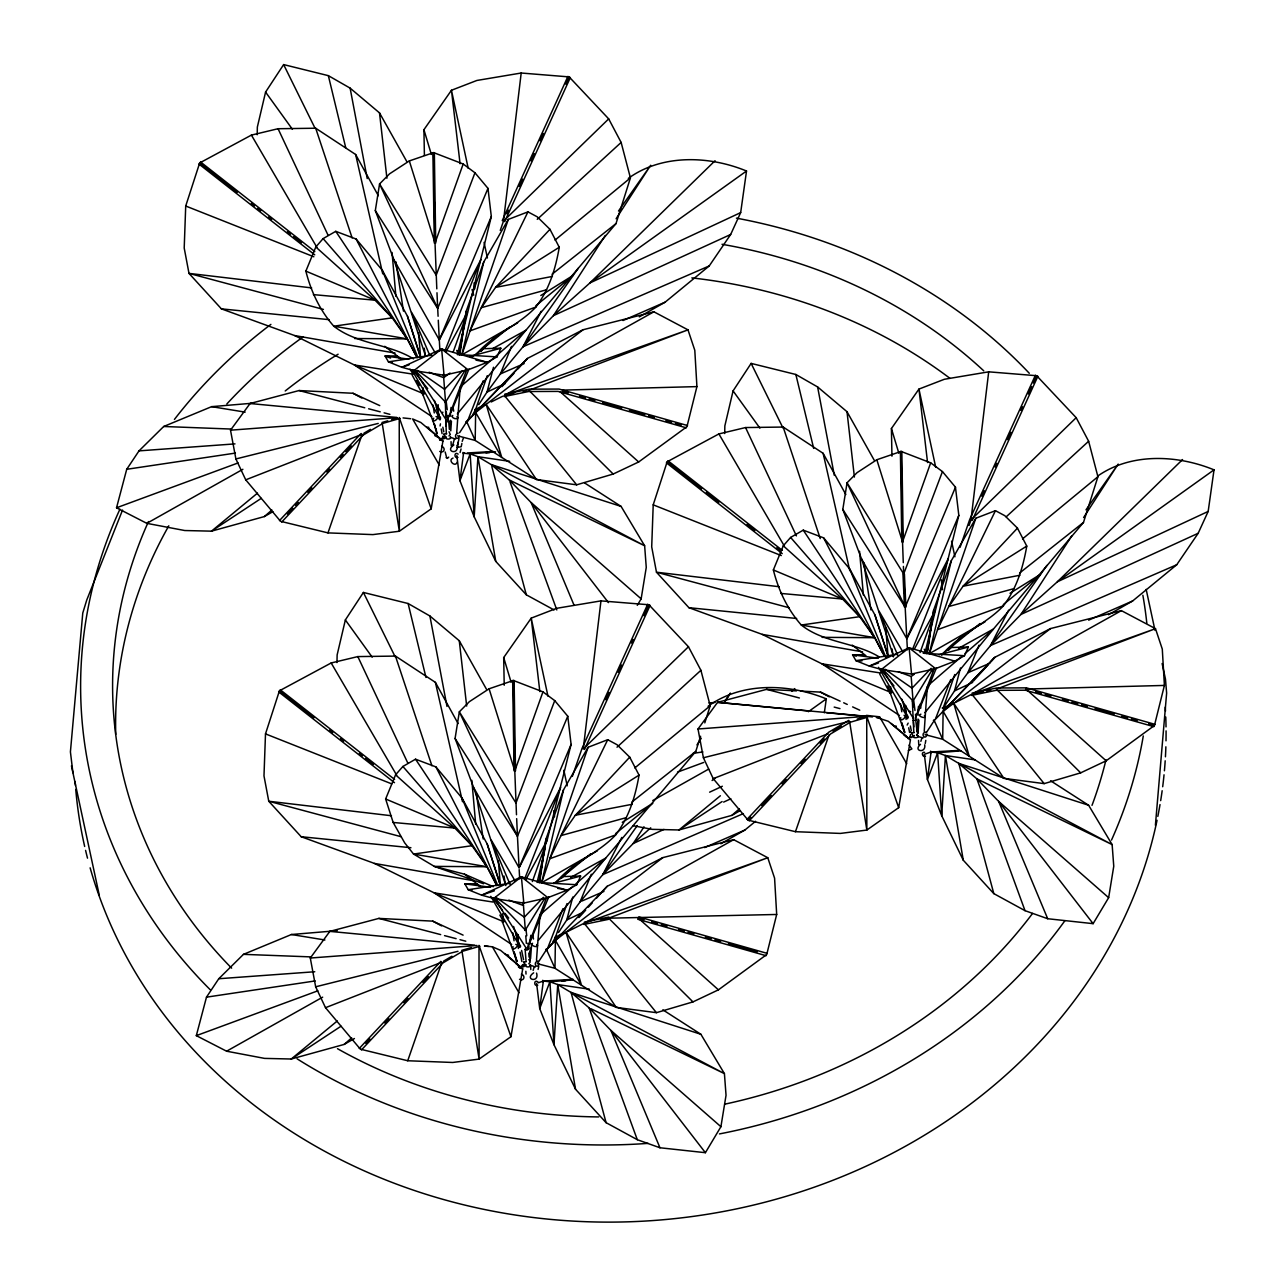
<?xml version="1.0" encoding="UTF-8"?>
<svg xmlns="http://www.w3.org/2000/svg" width="1285" height="1285" viewBox="0 0 1285 1285"><rect width="100%" height="100%" fill="white"/><g stroke="black" fill="none" stroke-linecap="round" stroke-linejoin="round"><path stroke-width="1.5" d="M457.781 447.18L457.846 442.409M518 368.859L527.396 358.451L475.643 412.485L475.193 440.434L536.407 479.53L576.66 484.814L613.186 474.036L638.661 461.974L686.945 426.684L696.92 386.608L694.799 350.291L687.989 329.86L653.888 311.805L583.053 329.747L527.396 358.451L466.728 421.721L459.612 432.676M990.88 661.727L994.895 657.277L943.126 711.296L942.692 739.26L1003.906 778.357L1044.159 783.625L1080.685 772.847L1106.16 760.8L1154.428 725.511L1164.403 685.435L1162.299 649.118L1155.488 628.67L1121.387 610.632L1050.552 628.558L994.895 657.277L942.499 711.906M528.745 963.766L530.079 962.369L529.95 951.478L529.709 956.683M257.193 134.732L257.353 127.054L265.577 92.086L283.632 64.587L328.35 75.654L350.114 88.119L379.509 112.887L406.767 161.492M336.959 662.578L337.136 654.916L345.36 619.948L363.398 592.449L408.116 603.516L429.897 615.981L459.275 640.749L486.533 689.354M724.692 433.543L724.852 425.881L733.076 390.897L751.131 363.398L795.849 374.481L817.613 386.946L847.008 411.714L874.266 460.303M450.039 428.226L450.184 423.616L450.039 429.575M378.336 195.722L355.624 154.489L315.692 128.227L278.058 128.725L251.41 135.102L199.673 162.954L185.715 206.018L184.205 248.037L188.991 273.384L221.405 308.866L294.715 335.578L354.435 365.004L423.6 393.724L423.118 387.813M458.102 723.583L435.39 682.351L395.459 656.089L357.824 656.587L331.177 662.964L279.439 690.8L265.497 733.88L263.987 775.899L268.758 801.246L301.188 836.728L374.481 863.44L434.201 892.866L503.383 921.586L502.724 913.699M845.835 494.532L823.123 453.316L783.175 427.054L745.557 427.552L718.893 433.928L667.172 461.765L653.214 504.844L651.704 546.864L656.474 572.211L688.905 607.693L762.214 634.388L821.934 663.815L891.099 692.535M522.481 964.617C522.256 970.207 527.38 963.798 523.621 962.674M529.805 957.437L530.287 948.057M931.946 752.319L930.565 751.195L930.902 752.882M450.264 424.885L450.521 420.195M917.747 723.712L918.02 719.022M450.778 430.877L451.437 421.239M456.721 432.531L457.765 417.978M495.56 451.838L470.133 453.91L474.197 516.843L459.934 480.702L463.564 453.203L470.133 453.91L477.94 456.705L474.197 516.843L495.769 561.384L526.32 594.81L554.06 609.941M530.56 958.738L531.604 944.17M536.487 960.393L537.532 945.84M538.27 982.784L543.346 981.065L549.9 981.772L557.722 984.567L553.98 1044.705L575.535 1089.246L606.086 1122.672L637.296 1139.699L659.96 1147.762L705.401 1152.693L720.917 1126.704L726.041 1095.286L724.419 1073.634L700.887 1034.28L662.835 1009.817M918.277 729.703L918.936 720.066M924.22 731.342L927.256 686.816M961.1 750.825L937.632 752.737L941.696 815.67L927.433 779.513L924.317 754.311L931.063 752.014L937.632 752.737L945.439 755.532L941.696 815.67L963.268 860.195L993.819 893.621L1025.012 910.663L1047.693 918.727L1093.117 923.658L1108.65 897.669L1113.758 866.251L1112.135 844.598L1088.604 805.245L1050.568 780.766M452.77 415.408C449.878 417.127 456.657 420.291 457.765 417.914L460.11 388.552M532.536 943.27C529.645 944.989 536.439 948.153 537.548 945.776L539.877 916.414M1155.408 825.259L1166.635 693.097L1165.479 679.122L1162.122 663.526M917.811 733.317L917.683 722.427L917.811 733.317L916.815 734.827M500.267 230.4L503.479 221.116L521.196 73.02L569.159 76.907L608.688 118.879L621.137 142.442L630.421 177.908L615.997 223.606L525.934 330.229L457.348 413.947M600.962 600.882L583.261 748.978L688.455 646.74L648.925 604.769L600.962 600.882L556.678 608.303L531.219 618.133L503.688 657.567L504.218 685.226M971.219 517.967L988.695 371.831L1036.658 375.718L1076.188 417.689L1088.636 441.253L1097.92 476.719L1083.496 522.417L993.433 629.04L924.847 712.757M446.313 433.688L445.333 401.82L446.28 402.173L447.244 409.754M446.28 402.173L444.867 402.398M447.967 415.44L448.513 421.657L445.622 421.898L446.505 420.291M525.661 929.665L525.179 930.533L525.099 929.665M526.079 961.549L525.131 949.342L526.288 948.153M527.75 943.302C530.384 945.632 528.312 952.667 525.131 949.262M913.812 732.514L912.35 700.984M639.304 316.881L665.116 302.184L709.224 265.947L730.667 234.48L740.674 212.603L746.521 171.017C709.304 155.646 662.064 153.895 628.317 178.374M824.344 712.741L826.303 698.879C789.07 683.508 741.847 681.757 708.099 706.236M1108.521 614.712L1132.615 600.995L1176.723 564.758L1198.166 533.291L1208.173 511.43L1214.02 469.844C1177.462 454.81 1130.977 452.561 1097.535 476.189M450.521 411.168L451.067 407.409M530.03 940.909L530.833 935.255M918.02 709.979L918.566 706.22M459.821 354.708L466.182 311.291L483.738 262.012L508.314 219.414L527.958 211.864L537.275 216.86L549.964 229.308L559.264 247.266C555.618 268.661 549.177 289.559 535.893 307.051C518.016 326.053 492.396 334.694 475.659 354.997M539.604 882.57L545.948 839.153L563.505 789.873L588.096 747.276L607.725 739.71L617.041 744.722L629.73 757.17L639.047 775.128C635.384 796.523 628.959 817.421 615.66 834.913C598.344 853.577 573.255 861.849 556.855 881.51M927.32 653.535L933.665 610.118L951.237 560.838L975.813 518.24L995.457 510.675L1004.774 515.671L1017.463 528.119L1026.763 546.093C1023.117 567.472 1016.676 588.385 1003.392 605.877C984.936 625.201 958.819 634.244 941.744 655.157M379.766 405.61L352.973 393.274L299.084 390.544L250.061 403.522L230.513 430.186L235.894 458.954L245.724 479.835L280.58 521.308L327.964 532.889L372.907 534.608L399.346 531.235L431.182 508.844L442.939 441.028L427.985 427.825M463.114 935.127L432.74 921.136L378.85 918.406L329.827 931.384L310.295 958.032L315.66 986.8L325.507 1007.697L360.362 1049.17L407.731 1060.751L452.689 1062.47L479.112 1059.097L510.948 1036.706L522.706 968.89L504.876 953.534M796.523 690.88L766.583 689.354L717.56 702.349L698.012 728.997L703.393 757.764L713.223 778.646L748.079 820.135L795.463 831.7L840.406 833.419L866.845 830.062L898.681 807.655L910.439 739.855L891.164 723.423M459.452 354.307L463.724 326.936M539.218 882.169L543.507 854.798M530.191 964.73C532.102 967.685 523.525 967.621 526.224 964.778M926.951 653.133L931.223 625.763M425.48 355.833L393.965 259.859L375.316 210.595L379.557 183.948L389.564 173.828L409.321 160.93L433.623 152.61L463.178 163.998L474.952 172.768L487.979 188.365L491.32 216.555L457.332 354.612M459.211 354.837L466.182 311.291M505.856 885.574L473.731 787.721L455.083 738.457L459.339 711.81L469.346 701.69L489.087 688.792L513.39 680.472L542.945 691.86L554.735 700.614L567.761 716.227L571.102 744.4L547.169 840.085L532.359 881.558M538.993 882.699L545.948 839.153M893.589 656.539L861.448 558.67L842.815 509.422L847.056 482.774L857.063 472.655L876.82 459.741L901.122 451.437L930.677 462.825L942.451 471.579L955.478 487.192L958.819 515.365L924.831 653.439M926.71 653.663L933.665 610.118M637.264 605.347L641.151 598.842L646.259 567.424L644.636 545.772L621.105 506.418L584.723 483.015M457.749 444.69L458.986 438.49M476.607 409.481L474.856 409.738L475.948 408.614M556.421 937.151L554.767 937.745L555.714 936.476M925.248 743.517L925.81 740.385M442.811 436.193C441.751 442.233 447.887 436.531 443.839 434.812M462.198 441.381L463.291 438.346M538.094 969.436L538.752 966.352M517.646 322.904L461.829 354.885L483.738 262.012M597.413 850.766L541.595 882.747L563.505 789.873M985.145 621.731L929.328 653.696L951.237 560.838M537.098 882.474L545.338 847.795M422.669 393.997L434.442 425.03M502.435 921.859L517.052 961.678M890.168 692.808L904.785 732.627M776.686 914.47L766.711 954.546L718.427 989.836L692.968 1001.898L656.426 1012.676L616.19 1007.392L554.975 968.296L537.355 963.67L546.51 949.583L607.179 886.313L662.835 857.609L733.655 839.667L767.771 857.721L774.582 878.153L776.686 914.47L608.656 918.197L601.107 919.771M493.488 367.269L487.015 392.086L478.775 404.63M572.757 897.042L566.781 919.948L558.541 932.492M960.489 667.991L954.514 690.912L943.19 708.147L953.647 702.622M272.934 511.639L264.357 516.57L211.479 531.155L184.751 530.528L146.827 523.348L116.533 507.784L126.717 469.298L139.005 450.874L163.709 426.491L211.639 406.654L253.45 403.137M354.419 1038.521L344.139 1044.432L291.245 1059.017L264.533 1058.39L226.61 1051.21L196.316 1035.646L206.483 997.16L218.771 978.736L243.475 954.353L291.406 934.516L337.216 930.677M452.513 445.718L454.312 439.374M460.078 452.497L461.058 448.979M533.147 970.384L534.094 967.236M920.863 741.333L921.811 738.2M927.24 734.297C924.943 741.541 919.723 732.691 926.18 731.984M538.399 940.251L605.717 858.091L695.763 751.468L700.582 736.225M704.79 722.893L710.187 705.77L700.903 670.304L688.455 646.74M518.481 967.075L518.594 966.063M457.235 462.118C455.42 467.997 447.196 460.03 453.059 458.07M461.829 354.885L508.314 219.414M541.595 882.747L588.096 747.276M929.328 653.696L975.813 518.24M472.96 414.284L475.691 409.337L487.24 375.718M552.727 942.146L555.457 937.199L567.022 903.58M943.19 708.147L954.739 674.545M327.964 532.889L362.161 434.282L245.724 479.835M407.731 1060.751L441.928 962.144L325.507 1007.697M572.355 776.365L582.009 748.464L647.704 604.223M795.463 831.7L829.002 734.988M960.072 547.33L969.741 519.429L1035.437 375.188M969.051 525.501L970.978 519.927L1076.188 417.689M463.178 163.998L435.021 243.042L436.804 288.852M542.945 691.86L514.787 770.904L516.49 814.754M930.677 462.825L902.52 541.852L903.275 562.653M910.503 734.506C908.559 740.224 915.257 736.819 911.659 733.623M453.268 351.817L467.403 312.223L446.088 351.704M920.092 652.523L934.902 611.034L914.518 648.813M474.952 172.768L436.193 275.167L379.557 183.948L437.687 308.384L438.089 316.271M554.735 700.614L515.976 803.029L459.339 711.81L517.453 836.246L519.076 867.777L560.662 787.4L524.714 878.699M942.451 471.579L903.692 573.993L904.576 593.525M470.133 453.91L459.934 480.702L456.817 455.5M549.9 981.772L539.716 1008.564L553.98 1044.705L549.9 981.772L573.383 979.861M937.632 752.737L927.433 779.513L931.063 752.014L958.819 750.408M447.742 419.408L466.921 369.373M527.509 947.27L546.703 897.219M915.241 718.235L934.42 668.184M467.419 421.528L483.176 380.826M547.201 949.39L562.942 908.688M935.641 718.508L950.675 679.653M444.931 350.837L480.895 259.538L439.309 339.915L439.92 350.966M912.43 649.648L948.394 558.365L906.808 638.741L907.419 649.792M122.541 510.081L86.721 600.111L82.77 613.025L70.418 751.853L72.924 772.735M511.526 346.356L500.379 373.951L487.015 392.086L505.182 383.572M583.133 912.286L566.781 919.948L580.145 901.813L591.293 874.218M979.025 645.182L967.878 672.762L954.514 690.912L972.681 682.399M413.513 358.852C388.423 343.529 357.198 344.492 333.795 326.197C319.933 310.536 310.938 291.326 305.862 271.135L315.805 246.977L323.113 238.608L335.754 231.332L356.122 239.042L382.223 270.155L407.441 316.158L420.661 357.439M474.085 880.402L434.346 866.395L413.561 854.059L404.679 842.864L393.162 822.464L385.629 798.997L395.571 774.823L402.896 766.47L415.537 759.194L435.904 766.904L461.99 798.017L487.208 844.02L500.427 885.301M879.213 656.892C854.654 642.034 824.087 643.078 801.294 625.024C787.432 609.363 778.437 590.136 773.361 569.962L783.288 545.788L790.612 537.435L803.253 530.143L823.621 537.853L849.722 568.982L874.94 614.985L888.16 656.266M450.746 413.095L469.009 368.956M529.757 942.788L548.791 896.818M918.245 711.906L936.508 667.766M375.316 210.595L437.687 308.384L487.979 188.365M455.083 738.457L517.453 836.246L567.761 716.227M861.448 558.67L906.808 638.741L905.17 607.195L955.478 487.192M393.965 259.859L439.309 339.915L491.32 216.555M571.102 744.4L519.076 867.777L473.731 787.721M906.808 638.741L958.819 515.365M401.514 359.254L396.744 355.913L385.066 356.009L388.455 361.856L401.868 367.301L413.947 370.61L444.048 375.236L468.061 369.823L487.336 362.322L496.99 356.893L500.861 348.235L483.449 348.685L472.318 356.796M479.69 885.991L476.51 883.775L464.849 883.871L468.222 889.718L481.65 895.163L493.713 898.472L523.814 903.098L547.828 897.669L567.119 890.184L576.756 884.739L580.627 876.081L563.215 876.547L553.674 883.502M864.227 654.724L852.565 654.836L855.955 660.683L869.367 666.112L881.446 669.437L911.547 674.047L935.56 668.634L954.835 661.133L964.489 655.703L968.36 647.046L950.948 647.495L941.391 654.467M502.242 220.602L567.938 76.361M506.804 213.808L508.474 210.162M519.285 186.437L522.61 179.129M530.914 160.882L534.239 153.574M540.053 140.804L543.378 133.495M565.834 84.216L569.159 76.907M504.716 221.63L570.379 77.453M605.701 699.683L609.026 692.39M618.165 672.312L621.49 665.004M631.465 643.094L633.136 639.448M643.946 615.724L648.925 604.769M584.498 749.476L650.146 605.315M981.788 496.203L984.278 490.725M995.088 467.001L996.758 463.339M1007.552 439.615L1010.877 432.306M1020.852 410.413L1022.523 406.751M1028.337 393.981L1031.662 386.673M1033.333 383.026L1036.658 375.718M972.215 520.441L1037.878 376.264M513.068 946.708C510.948 952.715 521.003 944.925 515.799 944.363M900.801 717.656C898.633 723.118 907.997 717.11 904.062 715.247M527.958 211.864L469.957 330.887L535.893 307.051M607.725 739.71L549.739 858.749L615.66 834.913M995.457 510.675L937.456 629.698L1003.392 605.877M524.168 363.575L500.379 373.951L523.043 346.725L541.13 311.323M580.145 901.813L602.826 874.587L621.812 837.418M989.836 663.205L967.878 672.762L990.542 645.536L1008.629 610.15M459.532 436.161C456.817 442.104 452.786 434.33 458.135 433.173M539.298 964.023C536.584 969.966 532.568 962.192 537.901 961.035M525.87 879.566L547.169 840.085M448.722 457.123L447.501 458.327L446.216 457.653M465.989 368.811L445.558 402.237L445.847 406.044M494.516 897.717L525.324 930.083L544.744 898.343M932.476 669.308L913.057 701.048L913.49 706.766M932.187 671.509L934.227 668.28M605.299 235.444L553.433 315.644L523.043 346.725L709.224 265.947M616.109 218.739L650.676 165.267L618.487 211.045M644.01 826.801L633.216 843.506L602.826 874.587L743.372 813.598M696.952 744.931L701.273 738.249M725.045 701.481L730.458 693.129L724.708 701.305M1071.722 535.925L1020.933 614.455L990.542 645.536L1176.723 564.758M1083.608 517.55L1118.175 464.094L1085.986 509.856M926.083 733.06L933.215 722.106M443.823 436.691L439.695 440.096M523.589 964.553L519.461 967.958M433.72 418.219C429.913 424.837 441.494 417.641 436.033 416.501M424.403 155.389L423.922 129.705L451.453 90.271L476.896 80.457L521.196 73.02M891.951 456.175L891.421 428.531L918.952 389.082L944.395 379.268L988.695 371.831M523.043 346.725L578.234 268.26M602.826 874.587L637.312 825.532M990.542 645.536L1046.889 565.432M519.525 945.053C517.245 949.294 522.593 946.997 519.734 944.909M426.829 427.198L428.692 427.295L428.531 428.756M506.595 955.06L508.458 955.157L508.298 956.618M894.328 726.025L896.175 726.105L896.288 727.519M501.889 386.721L513.968 373.325M578.973 917.554L585.687 910.117M588.369 907.146L592.401 902.68M596.433 898.215L607.179 886.313M910.696 736.466L908.093 738.602M973.42 681.082L988.181 664.714M549.964 229.308L495.576 287.39L481.393 307.661L546.575 289.767M279.488 520.57L361.085 433.511M287.39 514.064L292.819 508.25M295.534 505.358L298.265 502.451M307.774 492.3L311.853 487.947M326.808 471.997L329.522 469.089M340.396 457.492L343.127 454.585M345.842 451.677L351.271 445.879M281.688 522.063L363.221 435.053M629.73 757.17L575.343 815.252L561.176 835.523L626.341 817.629M359.27 1048.431L440.851 961.373M365.791 1043.372L369.871 1039.019M384.825 1023.069L388.905 1018.716M403.859 1002.75L407.939 998.397M422.893 982.447L428.339 976.648M361.454 1049.925L443.004 962.899L462.712 951.221L479.851 946.258M1017.463 528.119L963.075 586.217L948.892 606.472L1014.074 588.594M746.987 819.38L828.584 732.322L848.71 720.387M748.079 820.135L750.809 817.228M761.684 805.631L771.193 795.479M782.067 783.866L786.147 779.513M801.101 763.563L805.181 759.21M820.135 743.244L824.215 738.907M749.187 820.874L830.56 733.96L850.445 722.17L867.568 717.223M483.449 348.685L480.831 351.431L494.083 337.505M950.948 647.495L948.33 650.258L961.582 636.332M561.898 877.88L573.865 865.367M462.263 370.899L444.562 389.323L445.558 402.237L414.734 369.855M543.394 897.332L524.344 917.185L525.324 930.083M931.111 668.296L912.061 688.15L913.057 701.048L882.233 668.666M583.053 329.747L475.643 412.485L466.728 421.721L475.193 440.434L457.572 435.808M1044.159 783.625L971.845 694.237L953.727 703.264L943.126 711.296L934.227 720.532L942.692 739.26L925.071 734.635M440.064 425.977L440.466 423.857M715.054 160.721L589.879 282.973L553.433 315.644L730.667 234.48M791.978 691.362L794.821 688.583M1182.553 459.548L1057.378 581.784L1020.933 614.455L1198.166 533.291M503.479 221.116L608.688 118.879M920.51 744.32C912.559 751.227 926.196 753.829 924.734 744.834M537.242 219.333L621.137 142.442M617.009 747.195L700.903 670.304M1006.219 516.795L1088.636 441.253M650.708 827.813L633.216 843.506L663.96 829.419M264.357 516.57L271.874 510M344.139 1044.432L351.656 1037.862M633.296 825.757L652.25 829.355L678.978 829.965L731.856 815.381L739.373 808.827M460.319 386.881L525.934 330.229L492.685 348.62M540.102 914.743L572.901 886.409M575.889 883.839L605.717 858.091L570.701 877.446M927.818 685.708L962.128 656.089M965.099 653.503L993.433 629.04L958.433 648.411M446.457 436.916C443.759 439.775 452.32 439.823 450.425 436.868M555.056 240.07L630.421 177.908M257.498 493.119L211.479 531.155L261.224 498.371M634.822 767.932L710.187 705.77M337.264 1020.981L291.245 1059.017L341.007 1026.233M1022.555 538.881L1097.92 476.719M720.387 795.752L678.978 829.965L722.09 801.551M720.805 843.763L744.882 830.046L755.532 821.292M483.08 348.685L509.438 327.209M535.813 305.75L573.014 275.456L540.808 295.518M562.846 876.531L590.763 853.818M615.579 833.612L652.796 803.318L622.277 822.32M950.579 647.495L980.037 623.514M1003.296 604.576L1040.513 574.283L1010.01 593.268M552.084 274.219L615.997 223.606M631.851 802.081L695.763 751.468M1019.583 573.046L1083.496 522.417M413.947 370.61L441.622 348.974L487.336 362.322L475.98 360.137M493.713 898.472L521.405 876.836L567.119 890.184L557.642 888.353M881.446 669.437L909.121 647.785L954.835 661.133M910.358 731.599L911.226 732.739L914.261 732.595M733.655 839.667L584.129 923.272L566.01 932.3L581.511 985.322L555.409 940.347L554.975 968.296L546.51 949.583L555.409 940.347L662.835 857.609M955.317 702.044L1050.552 628.558M450.039 373.036L443.678 377.661L429.029 372.248M898.36 671.75L911.177 676.488L914.358 674.175M746.521 171.017L589.879 282.973L740.674 212.603M712.083 780.509L715.343 778.18M808.345 711.713L826.303 698.879M1214.02 469.844L1057.378 581.784L1208.173 511.43M559.264 247.266L495.576 287.39L552.422 276.42M639.047 775.128L575.343 815.252L632.188 804.282M1026.763 546.093L963.075 586.217L1019.921 575.246M453.878 444.947C443.951 451.822 459.661 455.484 456.866 445.317M533.66 972.809C523.637 979.829 539.668 983.202 536.568 973.114M467.001 422.637L465.796 421.865L467.563 420.805M546.767 950.498L545.659 949.422L547.442 948.876M363.816 433.286L370.449 429.351M363.061 435.149L382.946 423.359L400.069 418.396M443.582 961.148L451.886 956.233M832.969 731.133L841.273 726.202M907.13 725.061L908.158 723.118M731.856 815.381L740.433 810.466M146.827 523.348L242.881 469.298M652.748 800.555L708.645 769.105M226.61 1051.21L322.663 997.16M576.66 484.814L504.346 395.411L653.888 311.805M973.596 693.258L1121.387 610.632M475.691 409.337L484.397 404.727M555.457 937.199L564.179 932.589M914.454 735.486C909.941 738.971 922.004 737.959 916.96 735.277M491.175 401.98L502.708 396.23M709.625 792.17L722.347 786.243M468.061 369.823L441.622 348.974L401.868 367.301L409.16 364.795M935.56 668.634L909.121 647.785L869.367 666.112L878.474 662.996M547.828 897.669L521.405 876.836L481.65 895.163L494.388 890.794M723.632 802.097L730.86 798.772M623.016 320.527L665.116 302.184M1088.684 620.141L1132.615 600.995M581.976 901.01L603.95 891.437M704.614 847.586L744.882 830.046M423.713 392.825L424.419 393.708L422.829 394.72L412.148 375.075M891.212 691.635L891.918 692.535L890.103 693.274M503.479 920.686L504.186 921.57L502.387 922.325M713.223 778.646L827.797 733.815M528.874 390.335L687.989 329.86L504.346 395.411M998.252 688.455L1155.488 628.67L973.725 693.563M116.533 507.784L238.062 462.953M677.516 772.124L703.698 762.455M196.316 1035.646L317.829 990.815M457.99 457.396C453.653 459.082 454.264 450.842 458.167 454.119M925.489 756.222C922.261 757.845 920.831 751.307 924.686 752.319M537.773 985.258C533.42 986.944 534.03 978.704 537.933 981.981M934.243 721.592L933.392 720.387L934.902 719.471M387.797 420.805L382.079 422.46L399.346 531.235L399.233 417.497L431.182 508.844M391.604 419.697L397.322 418.043M857.207 719.07L866.732 716.323L872.467 716.934M471.386 947.559L461.845 950.322L479.112 1059.097L479 945.358L510.948 1036.706M469.796 356.443L500.861 348.235M939.239 654.74L968.36 647.046M553.449 883.277L580.627 876.081M446.762 433.768L443.727 433.912M235.894 458.954L378.224 423.424M703.393 757.764L849.578 721.287L866.845 830.062L866.732 716.323L717.56 702.349L808.747 710.99M315.66 986.8L458.006 951.285M504.636 394.238L529.195 389.162L559.039 389.066L687.523 425.544M510.016 394.238L513.791 393.467M523.22 391.507L526.995 390.736M504.073 396.583L528.569 391.523L558.092 391.411L686.351 427.841M972.135 693.065L996.694 687.989L1026.378 687.861M973.741 693.836L983.17 691.892M986.944 691.105L990.719 690.334M971.572 695.41L996.052 690.334L1025.591 690.222M584.402 922.1L608.962 917.024M583.84 924.445L608.335 919.385M442.795 412.116L442.715 412.758M432.001 355.11L388.455 361.856L392.455 362.001M897.524 654.242L855.955 660.683L861.962 660.875M509.808 883.277L468.222 889.718L472.238 889.846M126.717 469.298L235.396 453.091M693.017 753.379L702.895 751.902M206.483 997.16L315.178 980.937M526.015 961.758L523.493 961.774M485.971 452.882L489.858 452.529M561.85 981.097L565.753 980.744M708.999 702.959L714.974 702.461M920.895 714.187C915.386 715.616 927.834 720.066 924.461 715.456M230.513 430.186L397.242 417.641M698.012 728.997L862.765 716.612M310.295 958.032L477.024 945.503M139.005 450.874L234.994 443.887M218.771 978.736L314.761 971.749M467.531 452.962L493.295 451.469M573.078 979.331L543.346 981.065L539.716 1008.564L536.584 983.362M562.493 390.126L696.92 386.608M1164.403 685.435L1025.992 689.049L1106.16 760.8M354.58 338.533L407.136 338.871L417.111 357.776M822.079 637.344L874.619 637.697L884.594 656.603M496.877 885.638L486.903 866.732L434.346 866.395L464.479 874.169L493.295 886.714M163.709 426.491L231.493 429.062M243.475 954.353L311.259 956.907M434.764 435.615L438.587 437.639M455.613 439.101L450.264 437.237M800.507 691.089L820.472 692.101L840.117 701.144M923.112 737.927L918.663 736.69L916.671 734.651M535.379 966.962L530.03 965.083M457.653 354.515L496.99 356.893M923.176 653.23L964.489 655.703M943.447 707.425C940.186 707.826 944.893 710.171 943.865 707.601M539.379 882.506L576.756 884.739M908.35 750.536L911.9 748.93L909.073 745.139M313.379 294.618L375.043 300.192L392.198 317.845L407.136 338.871L333.795 326.197L392.198 317.845L323.113 238.608M780.878 593.429L842.526 599.019L859.697 616.672L874.619 637.697L801.294 625.024L859.697 616.672L790.612 537.435M910.615 711.617L909.411 711.264M393.162 822.464L454.81 828.054L471.964 845.707L486.903 866.732L413.561 854.059L471.964 845.707L402.896 766.47M250.061 403.522L396.744 417.448M826.576 712.693L866.235 716.452M329.827 931.384L474.534 945.117M484.445 946.049L488.412 946.435M221.405 308.866L329.153 319.66M688.905 607.693L796.652 618.471M301.188 836.728L410.927 847.714M403.056 417.914L410.702 418.733M866.443 715.376L879.839 716.821M484.734 945.985L492.38 946.804L500.556 950.322L522.706 968.89L519.236 967.268M311.661 287.904L188.991 273.384L323.418 309.412M779.16 586.715L656.474 572.211L788.99 607.709M391.443 815.75L268.758 801.246L401.273 836.76M408.887 359.157L385.066 356.009L390.56 358.049M878.378 658.241L852.565 654.836L856.228 656.185M464.849 883.871L490.645 887.292M495.769 561.384L477.94 456.705L509.679 461.347M963.268 860.195L945.439 755.532L975.187 759.885M575.535 1089.246L557.722 984.567L589.446 989.209M880.546 672.987L821.934 663.815L899.404 715.456M492.83 902.022L434.201 892.866L511.671 944.491M211.639 406.654L245.162 412.132M291.406 934.516L324.928 939.994M294.715 335.578L395.057 353.054M762.214 634.388L862.556 651.864M374.481 863.44L476.799 881.253M457.123 447.485L461.235 446.698L461.861 443.421M439.727 451.437C444.192 453.798 446.12 447.694 441.574 446.313M519.509 979.298C524.023 981.724 525.886 975.54 521.357 974.175M299.084 390.544L364.763 407.763M368.634 408.775L380.215 411.826M384.087 412.838L389.885 414.348M766.583 689.354L799.415 697.98M834.19 707.087L839.988 708.613M378.85 918.406L440.675 934.613M444.53 935.625L456.127 938.66M459.998 939.688L465.78 941.198M562.316 391.315L568.066 392.953M579.583 396.214L585.334 397.852M589.156 398.928L594.907 400.567M602.585 402.751L621.747 408.18M629.425 410.365L644.765 414.718M648.588 415.81L654.354 417.432M665.855 420.709L671.605 422.331M675.428 423.424L681.178 425.062M1026.538 687.893L1155.022 724.354M1035.565 691.764L1041.316 693.402M1045.155 694.494L1050.905 696.117M1062.406 699.393L1068.156 701.016M1071.995 702.108L1077.746 703.746M1081.584 704.822L1087.335 706.461M1094.997 708.629L1114.175 714.074M1121.837 716.259L1127.604 717.881M1131.426 718.974L1137.177 720.612M1148.678 723.873L1154.428 725.511M1025.43 690.206L1153.85 726.651M638.806 916.928L767.29 953.39M644.01 919.723L638.26 918.084L718.427 989.836M651.688 921.891L657.438 923.529M661.261 924.622L667.011 926.244M678.528 929.521L684.279 931.143M688.101 932.235L693.852 933.874M705.369 937.134L711.119 938.773M714.942 939.849L720.692 941.487M728.37 943.672L757.122 951.832M637.713 919.241L766.133 955.703M448.979 435.904L450.312 434.507L449.043 431.76M528.777 959.59L529.725 960.698M477.94 456.705L491.288 464.608L621.105 506.418M945.439 755.532L958.787 763.418L1088.604 805.245M557.722 984.567L571.07 992.47L700.887 1034.28M477.875 881.735L483.546 883.743M508.796 900.11L523.461 905.523L524.344 917.185L495.641 897.139M447.79 420.291L448.69 421.127M527.557 948.153L528.472 948.989M185.715 206.018L313.829 256.759M653.214 504.844L781.312 555.57M265.497 733.88L391.732 783.882M305.862 271.135L373.212 299.421M773.361 569.962L842.526 599.019L783.288 545.788M385.629 798.997L454.81 828.054L395.571 774.823M903.708 734.651L906.31 737.028M515.992 963.686L518.353 965.501M843.699 702.783L847.265 704.437M852.63 706.895L859.761 710.187M439.47 439.406L442.939 441.028L420.789 422.46L412.613 418.942L439.213 464.929M463.403 454.055L462.889 452.513L464.415 453.027M543.186 981.917L542.655 980.375L544.246 981.13M492.798 465.893L509.342 480.012L644.636 545.772L491.288 464.608M590.923 1008.741L724.419 1073.634L571.07 992.47L606.086 1122.672M958.787 763.418L1112.135 844.598L976.841 778.822L958.787 763.418L993.819 893.621M352.973 393.274L361.808 398.013M820.472 692.101L829.307 696.839M432.74 921.136L441.574 925.875M431.905 416.629L354.435 365.004L413.047 374.16L410.027 369.132M915.643 719.247L917.153 732.241M884.963 669.212L912.061 688.15L911.177 676.488M417.464 370.385L444.562 389.323L443.421 374.16M890.184 693.434L879.647 673.902M396.744 355.913L401.273 359.334M476.51 883.775L479.53 886.056M852.212 645.118L865.897 655.671M384.713 346.308L401.434 359.19M464.479 874.169L479.69 885.879M667.975 460.737L782.324 550.382M667.172 461.765L701.626 488.782M706.316 492.46L718.845 502.274M747.035 524.376L754.873 530.528M776.799 547.715L779.931 550.173M666.369 462.793L782.228 553.626M200.476 161.91L314.825 251.571M199.673 162.954L237.259 192.413M251.346 203.464L254.478 205.921M257.61 208.379L260.743 210.836M268.581 216.972L271.713 219.43M287.374 231.702L290.506 234.159M293.639 236.617L301.477 242.753M198.87 163.982L314.729 254.815M280.242 689.772L394.607 779.433M279.439 690.8L313.893 717.817M329.554 730.089L332.687 732.546M340.525 738.682L343.657 741.14M359.318 753.428L362.45 755.885M365.582 758.327L373.405 764.479M278.636 691.844L394.495 782.677M910.439 739.855L888.288 721.287L876.29 717.351L880.113 717.769L906.712 763.74M571.07 992.47L589.124 1007.874L610.905 1030.425L720.917 1126.704M1108.65 897.669L998.638 801.39L976.841 778.822L1025.012 910.663M641.151 598.842L531.139 502.58L509.342 480.012M559.971 391.556L638.661 461.974M315.805 246.977L375.043 300.192M456.962 416.645L457.765 417.914M536.728 944.491L537.548 945.776M996.373 689.162L1080.685 772.847M530.287 391.732L613.186 474.036M692.968 1001.898L608.656 918.197L767.771 857.721L584.129 923.272L656.426 1012.676M916.88 730.812L917.458 731.647L917.442 727.647M912.366 701.225L913.78 700.984L914.984 710.46M880.273 668.586L893.958 685.917M912.928 720.483L916.157 720.21L915.466 714.251M412.774 369.775L427.696 388.664M492.54 897.637L502.499 910.23M504.989 913.378L508.715 918.1M1093.117 923.658L998.638 801.39L1047.693 918.727M608.447 602.601L531.139 502.58L574.058 605.235M705.401 1152.693L610.905 1030.425L659.96 1147.762M449.525 415.794L450.714 416.131L450.425 414.059M529.998 941.648L530.577 943.72L529.308 943.656M733.076 390.897L759.901 428.13M265.577 92.086L292.418 129.303M345.36 619.948L372.184 657.165M1003.906 778.357L953.727 703.264L969.243 756.287L943.126 711.296M536.407 479.53L486.228 404.438L501.744 457.46L475.643 412.485M566.01 932.3L616.19 1007.392M803.253 530.143L874.619 637.697M335.754 231.332L407.136 338.871M415.537 759.194L486.903 866.732M842.815 509.422L905.17 607.195L904.736 597.429M881.944 668.907L913.474 718.427M414.445 370.096L447.019 421.255M494.227 897.958L525.742 947.479M903.034 652.282L879.101 611.242L897.685 655.205M718.893 433.928L784.396 546.173M435.551 353.471L411.602 312.432L429.415 354.548M251.41 135.102L316.897 247.346M515.317 881.317L491.368 840.278L509.968 884.241M331.177 662.964L396.68 775.208M878.538 667.317L907.499 717.335L901.877 699.217M412.035 370.225L440 418.524L434.378 400.406M490.806 896.352L519.783 946.386L513.582 926.453M492.38 946.804L518.995 992.791M887.582 686.013L890.216 690.912M416.565 380.681L419.215 385.564M421.849 390.463L423.6 393.724M499.865 915.065L503.383 921.586M823.621 537.853L882.779 652.957M356.122 239.042L416.179 355.897M435.904 766.904L495.962 883.759M751.131 363.398L782.967 427.921M283.632 64.587L314.584 127.311M363.398 592.449L395.25 656.972M745.557 427.552L796.411 535.893M278.058 128.725L328.077 235.267M357.824 656.587L407.843 763.129M905.17 607.195L847.056 482.774L903.692 573.993L903.419 566.428M924.236 649.246L925.778 652.909M456.737 350.419L458.279 354.082M849.722 568.982L886.12 658.081M382.223 270.155L417.866 357.407M461.99 798.017L497.632 885.269M510.033 481.891L556.823 609.957M589.124 1007.874L637.296 1139.699M918.1 713.223L918.068 715.119L916.719 713.898M866.732 716.323L898.681 807.655M783.175 427.054L820.248 538.592M315.692 128.227L352.122 237.886M395.459 656.089L431.905 765.748M435.904 429.447L434.282 423.986L436.563 432.868M874.94 614.985L888.208 656.683M903.885 705.963L907.499 717.335M407.441 316.158L420.709 357.856M436.386 407.152L440 418.524M487.208 844.02L499.881 883.823M516.152 935.014L519.783 946.386M904.752 732.097L901.781 722.796L904.046 731.695M435.888 428.917L437.286 433.816M517.036 961.148L514.048 951.848L516.329 960.73M876.82 459.741L902.52 541.852L902.118 516.297M409.321 160.93L435.021 243.042L434.378 201.761M489.087 688.792L514.787 770.904L514.064 723.728M891.421 428.531L898.857 453.268M423.922 129.705L431.358 154.441M472.029 289.543L473.747 295.261M503.688 657.567L511.141 682.303M445.172 451.999L446.634 457.621M491.802 466.519L526.32 594.81M795.849 374.481L813.678 448.401M328.35 75.654L345.713 147.63M408.116 603.516L425.961 677.436M823.123 453.316L849.787 570.717M355.624 154.489L382.737 273.85M435.39 682.351L462.504 801.712M521.614 950.434L523.573 959.67M1146.172 589.413L1154.99 630.373M71.446 765.828L99.314 895.404M935.673 467.098L918.952 389.082L927.561 462.568M951.575 541.21L954.916 556.807M468.19 168.271L451.453 90.271L460.078 163.757M484.076 242.383L487.417 257.996M547.956 696.133L531.219 618.133L539.845 691.619M563.858 770.245L567.199 785.858M910.342 726.009L911.29 730.635M442.843 427.182L443.791 431.808M520.072 952.121L521.855 961.533M817.613 386.946L834.334 475.402M350.114 88.119L367.221 178.551M429.897 615.981L446.987 706.413M920.124 704.132L920.863 708.035M452.995 407.265L453.717 411.184M532.761 935.127L533.5 939.03M908.72 727.776L909.571 732.482M441.221 428.965L442.072 433.671M892.047 648.957L893.252 656.812M900.56 703.907L901.781 711.761M424.243 348.187L425.447 356.025M433.061 405.096L434.282 412.951M504.009 876.049L505.23 883.887M512.843 932.958L514.048 940.797M863.745 562.669L870.941 609.941M395.941 261.883L403.458 311.131M476.317 793.68L483.224 838.993M526.047 930.035L526.77 935.721M941.311 579.76L942.483 589.687M553.819 810.787L554.526 816.746M474.053 282.925L474.743 288.884M847.008 411.714L854.396 477.04M459.275 640.749L466.68 706.075M379.509 112.887L386.913 178.229M909.121 647.785L911.547 674.047M521.405 876.836L523.814 903.098M441.622 348.974L444.048 375.236M859.553 551.281L863.391 595.116M471.836 780.332L475.675 824.151M392.053 252.47L395.892 296.305M885.718 627.53L887.999 655.109M890.617 686.624L890.939 690.575M498.323 860.516L500.283 884.144M418.557 332.654L420.677 358.258M528.794 953.085L529.099 957.148M525.774 935.801L526.352 943.415M448.706 421.207L449.332 429.286M446.297 411.746L446.73 417.448M523.188 902.022L523.461 905.523M913.474 721.736L913.828 726.892M445.975 422.926L446.216 426.347M519.172 869.624L519.686 878.828M918.534 740.465L918.759 744.658M530.593 965.372L530.801 969.516M525.87 971.283L526.015 974.078M451.035 441.654L451.26 445.847M438.281 320.206L439.309 339.915M904.415 573.993L905.893 607.195M902.969 573.993L904.463 607.195M516.666 818.657L517.453 836.246M436.98 292.755L437.687 308.384M905.716 705.497L906.07 719.455M517.984 934.532L518.337 948.507M438.169 404.679L438.522 418.653M901.845 451.437L903.243 541.852M901.122 451.437L902.038 510.402M900.399 451.437L901.797 541.868M514.112 680.472L515.51 770.904M513.39 680.472L513.936 715.857M512.667 680.472L514.064 770.904M434.346 152.61L435.743 243.042M433.623 152.61L434.266 193.89M432.9 152.626L434.298 243.042M1143.281 735.952A534.64 468.061 -4.5 0 1 1111.509 840.069M1064.88 920.735A534.64 468.061 -4.5 0 1 719.455 1133.916M648.106 1143.361A534.64 468.061 -4.5 0 1 297.108 1058.84M210.178 989.691A534.64 468.061 -4.5 0 1 119.907 509.245M174.439 419.408A534.64 468.061 -4.5 0 1 270.894 324.382M736.433 218.145A534.64 468.061 -4.5 0 1 1029.285 373.276M1142.863 595.26A534.64 468.061 -4.5 0 1 1146.814 623.161M1165.254 707.168A546.334 478.293 -4.5 0 1 1165.495 711.103M1165.768 717.014A546.334 478.293 -4.5 0 1 1166.025 726.908M1166.073 730.876A546.334 478.293 -4.5 0 1 1166.009 740.835M1165.864 746.81A546.334 478.293 -4.5 0 1 1165.431 756.801M1165.19 760.8A546.334 478.293 -4.5 0 1 1164.419 770.791M1164.033 774.791A546.334 478.293 -4.5 0 1 1162.684 786.741M1162.154 790.725A546.334 478.293 -4.5 0 1 1160.676 800.635M1160.018 804.587A546.334 478.293 -4.5 0 1 1157.833 816.393M1157.046 820.296A546.334 478.293 -4.5 0 1 636.477 1221.505A546.334 478.293 -4.5 0 1 90.127 867.825M87.508 858.155A546.334 478.293 -4.5 0 1 85.581 850.381M84.665 846.478A546.334 478.293 -4.5 0 1 75.751 789.408M75.43 785.472A546.334 478.293 -4.5 0 1 75.14 781.537M1105.983 759.885A502.644 440.048 -4.5 0 1 1092.009 805.358M1032.562 913.426A502.644 440.048 -4.5 0 1 725.286 1104.056M598.698 1116.922A502.644 440.048 -4.5 0 1 337.489 1048.688M231.637 968.151A502.644 440.048 -4.5 0 1 148.466 521.582M226.835 403.972A502.644 440.048 -4.5 0 1 303.099 336.927M722.009 244.295A502.644 440.048 -4.5 0 1 983.764 370.851M115.746 734.345A502.644 440.048 -4.5 0 1 168.801 525.806M285.206 390.977A502.644 440.048 -4.5 0 1 338.116 354.21M691.844 277.897A502.644 440.048 -4.5 0 1 949.968 378.352M439.229 418.492C440.418 423.311 441.333 413.754 439.229 418.492M906.728 717.319C907.917 722.138 908.832 712.581 906.728 717.319"/></g></svg>
